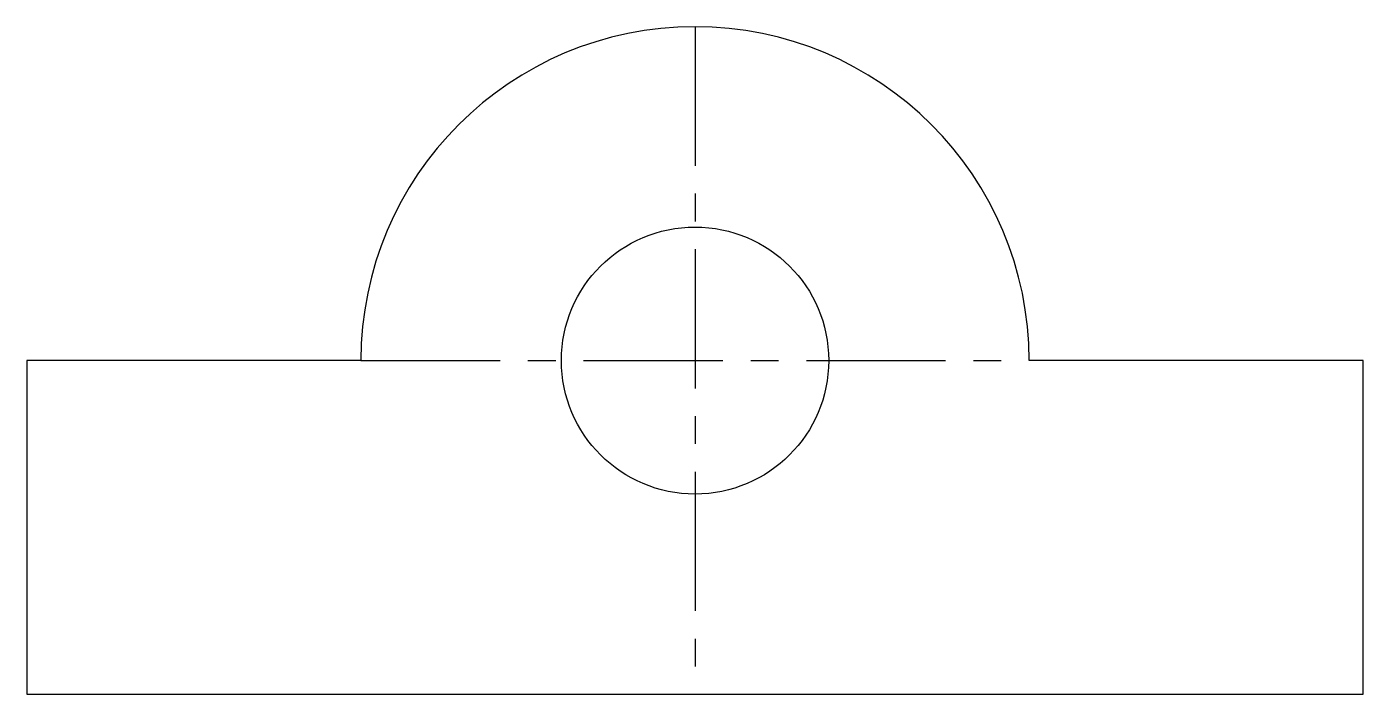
# Model space of a CAD drawing. Header units: inches. Extents: x -104 to 16, y 21 to 81.
import ezdxf

# ---------------------------------------------------------------- set-up
doc = ezdxf.new("R2010")
doc.units = ezdxf.units.IN
doc.header["$MEASUREMENT"] = 0
doc.linetypes.add('CENTER', pattern=[2, 1.25, -0.25, 0.25, -0.25])
doc.layers.get('0').update_dxf_attribs({"color": 5})
doc.layers.add('measurement', color=3, linetype='Continuous')

msp = doc.modelspace()

# ---------------------------------------------------------------- linework, layer by layer
at = {"color": 7, "true_color": 0xffffff}
for p, q in [((-103.54, 51.14), (-103.54, 21.14)), ((-73.54, 51.14), (-103.54, 51.14)), ((16.46, 51.14), (-13.54, 51.14)), ((16.46, 21.14), (16.46, 51.14)), ((-103.54, 21.14), (-32.32, 21.14)), ((-32.32, 21.14), (16.46, 21.14))]:
    msp.add_line(p, q, dxfattribs=at)
msp.add_circle((-43.54, 51.14), 12, dxfattribs=at)
msp.add_arc((-43.54, 51.14), 30, 0, 180, dxfattribs=at)
at = {"layer": 'measurement', "color": 4, "linetype": 'CENTER', "ltscale": 10}
for p, q in [((-43.54, 81.14), (-43.54, 21.14)), ((-73.54, 51.14), (-13.54, 51.14))]:
    msp.add_line(p, q, dxfattribs=at)

doc.saveas('drawing.dxf')
